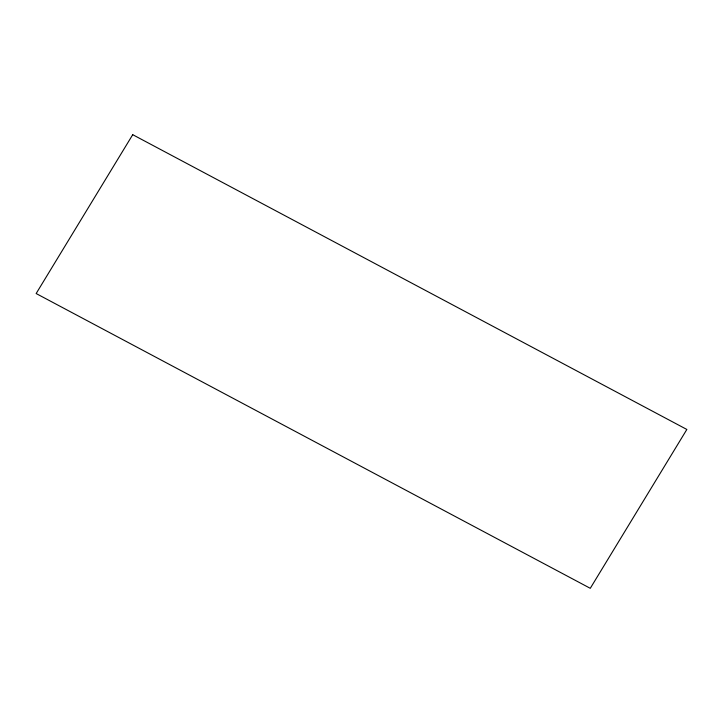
<?xml version="1.0" encoding="UTF-8"?>
<svg xmlns="http://www.w3.org/2000/svg" width="723" height="723" viewBox="0 0 723 723"><rect width="100%" height="100%" fill="white"/><g stroke="black" fill="none" stroke-linecap="round" stroke-linejoin="round"><path stroke-width="1.08" d="M132.725 134.686L36.15 293.538L590.275 588.314L686.85 429.462L132.725 134.686"/></g></svg>
